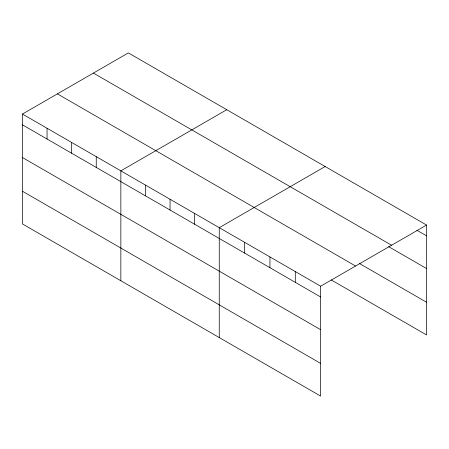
<?xml version="1.0" encoding="UTF-8"?>
<svg xmlns="http://www.w3.org/2000/svg" width="449" height="449" viewBox="0 0 449 449"><rect width="100%" height="100%" fill="white"/><g stroke="black" fill="none" stroke-linecap="round" stroke-linejoin="round"><path stroke-width="0.67" d="M22.45 114.052L320.637 286.209L320.637 396.097L22.45 223.944L22.45 114.052L128.363 52.903L426.55 225.056L426.55 334.948L331.199 279.901M226.767 109.713L120.854 170.861L120.854 280.754M325.166 166.523L219.252 227.677L219.252 337.564M320.637 286.209L426.55 225.056M416.897 230.253L426.55 235.832M93.414 73.08L391.601 245.238M388.531 246.591L426.55 268.541M359.565 263.569L426.55 302.239M57.399 93.875L355.586 266.027M22.45 124.822L320.637 296.98M22.45 157.532L320.637 329.689M22.45 191.235L320.637 363.387M295.29 271.572L295.29 282.348M269.944 256.94L269.944 267.711M244.598 242.308L244.598 253.079M194.653 213.471L194.653 224.242M170.053 199.266L170.053 210.042M145.454 185.067L145.454 195.837M96.249 156.662L96.249 167.432M71.649 142.456L71.649 153.227M47.05 128.251L47.05 139.027"/></g></svg>
